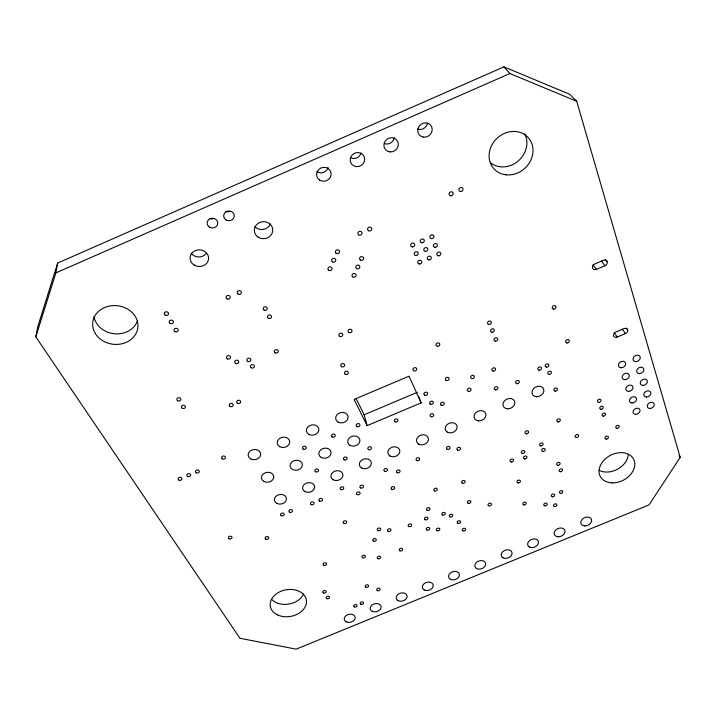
<?xml version="1.0" encoding="UTF-8"?>
<svg xmlns="http://www.w3.org/2000/svg" width="716" height="716" viewBox="0 0 716 716"><rect width="100%" height="100%" fill="white"/><g stroke="black" fill="none" stroke-linecap="round" stroke-linejoin="round"><path stroke-width="1.07" d="M35.8 336.887L55.875 272.903L57.683 263.058L503.921 66.856L569.73 94.288L576.702 101.278L680.2 457.354L649.063 504.887L296.173 649.144L239.941 638.269L35.8 336.887L37.885 326.281L57.683 263.058M55.875 272.903L509.908 73.533L576.702 101.278M607.186 261.752A3.365 2.757 -36.5 0 0 603.32 260.356L594.754 263.998A3.356 2.757 -36 0 0 592.526 267.981A3.356 2.757 -36 0 0 596.41 269.359L604.948 265.734A3.365 2.757 -36.5 0 0 607.186 261.752L605.324 259.335M419.048 397.129L421.115 402.884L367.111 425.626L364.113 414.77L417.321 392.332M627.655 329.879A3.213 2.542 -33.3 0 0 623.976 328.635L615.751 332.09A3.204 2.542 -32.8 0 0 613.585 335.786A3.204 2.542 -32.8 0 0 617.273 337.021L625.471 333.584A3.213 2.542 -33.3 0 0 627.655 329.879L626.41 328.152M503.921 66.856L509.908 73.533M601.234 260.875L604.948 265.734M593.072 264.875L596.41 269.359M622.365 329.235L625.471 333.584M614.221 332.654L617.273 337.021M679.028 455.609L680.2 457.354M367.111 425.626L354.125 399.403L409.051 376.177L421.115 402.884M356.21 398.758L364.113 414.77M303.593 593.967A18.061 13.425 -10 0 1 288.799 604.08A18.061 13.425 -10 0 1 271.606 599.337M137.606 320.437A22.348 19.171 7.1 0 1 114.667 333.781A22.348 19.171 7.1 0 1 94.002 316.606M524.703 133.785A22.796 20.218 -43.4 0 1 518.348 160.894A22.796 20.218 -43.4 0 1 490.908 163.069M628.335 454.4A18.518 13.917 -27.3 0 1 617.577 469.195A18.518 13.917 -27.3 0 1 599.086 470.331M328.071 167.553A7.187 6.838 -19.5 0 1 316.857 171.67M361.007 153.117A7.223 6.847 -29.4 0 1 350.518 157.717M394.283 137.74A7.276 6.847 -37.5 0 1 384.394 143.621M427.515 123.179A7.339 6.82 -43.2 0 1 417.553 129.086M206.324 253.392A9.12 8.252 3.5 0 1 191.056 253.061M270.353 224.01A9.066 8.395 -4.7 0 1 254.914 226.623M230.131 211.336A5.227 4.851 2.3 0 1 225.719 211.354M213.923 218.443A5.236 4.824 4.4 0 1 209.502 218.461M430.683 416.569A1.888 1.539 -20.1 0 0 433.699 415.307A1.888 1.539 -20.1 0 0 431.256 413.839A1.888 1.539 -20.1 0 0 430.683 416.569M368.382 230.659A2.112 1.924 -22.8 0 0 371.738 229.21A2.112 1.924 -22.8 0 0 368.91 227.285A2.112 1.924 -22.8 0 0 368.382 230.659M289.64 512.244A1.835 1.441 -10.1 0 0 292.531 511.036A1.835 1.441 -10.1 0 0 289.98 509.729A1.835 1.441 -10.1 0 0 289.64 512.244M373.43 541.09A1.772 1.351 -14.6 0 0 376.249 539.936A1.772 1.351 -14.6 0 0 373.877 538.701A1.772 1.351 -14.6 0 0 373.43 541.09M326.773 598.63A1.727 1.271 -12 0 0 329.503 597.511A1.727 1.271 -12 0 0 327.14 596.383A1.727 1.271 -12 0 0 326.773 598.63M360.345 260.078A2.085 1.88 -19.9 0 0 363.656 258.655A2.085 1.88 -19.9 0 0 360.846 256.793A2.085 1.88 -19.9 0 0 360.345 260.078M436.957 530.69A1.754 1.334 -17.9 0 0 439.767 529.527A1.754 1.334 -17.9 0 0 437.494 528.292A1.754 1.334 -17.9 0 0 436.957 530.69M277.513 614.892A18.303 13.497 -10.2 0 0 306.394 603.212A18.303 13.497 -10.2 0 0 281.111 591.21A18.303 13.497 -10.2 0 0 277.513 614.892M95.317 333.54A22.715 19.377 6.6 0 0 134.563 335.849A22.715 19.377 6.6 0 0 116.046 305.616A22.715 19.377 6.6 0 0 95.317 333.54M506.105 174.829A23.172 20.469 -42.7 0 0 532.069 144.319A23.172 20.469 -42.7 0 0 494.998 140.417A23.172 20.469 -42.7 0 0 506.105 174.829M611.992 482.87A18.768 13.998 -27.2 0 0 634.278 460.755A18.768 13.998 -27.2 0 0 604.501 459.663A18.768 13.998 -27.2 0 0 611.992 482.87M343.823 523.378A1.799 1.396 -13.1 0 0 346.678 522.188A1.799 1.396 -13.1 0 0 344.235 520.917A1.799 1.396 -13.1 0 0 343.823 523.378M365.804 587.245A1.718 1.28 -13.9 0 0 368.543 586.118A1.718 1.28 -13.9 0 0 366.234 584.981A1.718 1.28 -13.9 0 0 365.804 587.245M182.303 408.281A2.014 1.665 -1.7 0 0 185.417 406.957A2.014 1.665 -1.7 0 0 182.499 405.399A2.014 1.665 -1.7 0 0 182.303 408.281M177.738 400.826A2.023 1.683 -1.2 0 0 180.862 399.492A2.023 1.683 -1.2 0 0 177.935 397.908A2.023 1.683 -1.2 0 0 177.738 400.826M462.849 530.825A1.745 1.325 -19.2 0 0 465.651 529.679A1.745 1.325 -19.2 0 0 463.413 528.444A1.745 1.325 -19.2 0 0 462.849 530.825M426.87 530.001A1.763 1.343 -17.4 0 0 429.69 528.847A1.763 1.343 -17.4 0 0 427.398 527.602A1.763 1.343 -17.4 0 0 426.87 530.001M425.125 519.718A1.772 1.36 -17.5 0 0 427.953 518.545A1.772 1.36 -17.5 0 0 425.644 517.283A1.772 1.36 -17.5 0 0 425.125 519.718M457.757 523.315A1.754 1.334 -19.1 0 0 460.567 522.161A1.754 1.334 -19.1 0 0 458.321 520.917A1.754 1.334 -19.1 0 0 457.757 523.315M545.055 505.836A1.754 1.316 -23.3 0 0 547.078 503.778A1.754 1.316 -23.3 0 0 544.223 503.724A1.754 1.316 -23.3 0 0 545.055 505.836M434.388 490.845A1.799 1.405 -18.5 0 0 437.27 489.655A1.799 1.405 -18.5 0 0 434.934 488.339A1.799 1.405 -18.5 0 0 434.388 490.845M377.35 590.602A1.709 1.262 -14.4 0 0 380.071 589.483A1.709 1.262 -14.4 0 0 377.788 588.355A1.709 1.262 -14.4 0 0 377.35 590.602M377.842 530.628A1.781 1.369 -14.9 0 0 380.67 529.455A1.781 1.369 -14.9 0 0 378.299 528.202A1.781 1.369 -14.9 0 0 377.842 530.628M377.878 558.668A1.745 1.316 -14.7 0 0 380.661 557.522A1.745 1.316 -14.7 0 0 378.325 556.332A1.745 1.316 -14.7 0 0 377.878 558.668M517.077 383.704A1.906 1.539 -26.2 0 0 519.234 381.36A1.906 1.539 -26.2 0 0 516.12 381.207A1.906 1.539 -26.2 0 0 517.077 383.704M427.094 510.231A1.781 1.378 -17.8 0 0 429.949 509.049A1.781 1.378 -17.8 0 0 427.622 507.769A1.781 1.378 -17.8 0 0 427.094 510.231M495.651 389.907A1.897 1.539 -24.8 0 0 497.79 387.562A1.897 1.539 -24.8 0 0 494.667 387.428A1.897 1.539 -24.8 0 0 495.651 389.907M462.241 483.094A1.799 1.405 -20.1 0 0 465.123 481.904A1.799 1.405 -20.1 0 0 462.822 480.579A1.799 1.405 -20.1 0 0 462.241 483.094M493.333 371.112A1.924 1.575 -25.5 0 0 495.49 368.722A1.924 1.575 -25.5 0 0 492.331 368.561A1.924 1.575 -25.5 0 0 493.333 371.112M468.801 391.366A1.906 1.557 -23.2 0 0 470.922 389.012A1.906 1.557 -23.2 0 0 467.763 388.877A1.906 1.557 -23.2 0 0 468.801 391.366M447.035 449.183A1.844 1.468 -20.2 0 0 449.979 447.956A1.844 1.468 -20.2 0 0 447.607 446.551A1.844 1.468 -20.2 0 0 447.035 449.183M408.764 526.484A1.772 1.36 -16.6 0 0 411.593 525.311A1.772 1.36 -16.6 0 0 409.266 524.067A1.772 1.36 -16.6 0 0 408.764 526.484M441.163 405.175A1.897 1.548 -21.1 0 0 444.197 403.913A1.897 1.548 -21.1 0 0 441.754 402.41A1.897 1.548 -21.1 0 0 441.163 405.175M388.144 531.317A1.772 1.36 -15.4 0 0 390.972 530.144A1.772 1.36 -15.4 0 0 388.618 528.9A1.772 1.36 -15.4 0 0 388.144 531.317M397.129 472.658A1.835 1.459 -16.8 0 0 400.047 471.441A1.835 1.459 -16.8 0 0 397.631 470.081A1.835 1.459 -16.8 0 0 397.129 472.658M416.73 460.504A1.844 1.468 -18.1 0 0 419.666 459.278A1.844 1.468 -18.1 0 0 417.258 457.891A1.844 1.468 -18.1 0 0 416.73 460.504M457.542 450.104A1.844 1.459 -20.7 0 0 460.478 448.878A1.844 1.459 -20.7 0 0 458.124 447.482A1.844 1.459 -20.7 0 0 457.542 450.104M472.148 378.603A1.915 1.575 -23.9 0 0 474.287 376.222A1.915 1.575 -23.9 0 0 471.119 376.07A1.915 1.575 -23.9 0 0 472.148 378.603M222.407 458.884A1.933 1.557 -5.5 0 0 225.424 457.614A1.933 1.557 -5.5 0 0 222.667 456.173A1.933 1.557 -5.5 0 0 222.407 458.884M526.403 433.815A1.844 1.45 -24.8 0 0 528.498 431.587A1.844 1.45 -24.8 0 0 525.499 431.48A1.844 1.45 -24.8 0 0 526.403 433.815M558.113 421.93A1.853 1.45 -26.6 0 0 560.243 419.683A1.853 1.45 -26.6 0 0 557.254 419.567A1.853 1.45 -26.6 0 0 558.113 421.93M511.367 461.999A1.817 1.405 -23.1 0 0 513.426 459.824A1.817 1.405 -23.1 0 0 510.445 459.735A1.817 1.405 -23.1 0 0 511.367 461.999M606.228 439.114A1.826 1.387 -27.9 0 0 608.358 436.93A1.826 1.387 -27.9 0 0 605.459 436.823A1.826 1.387 -27.9 0 0 606.228 439.114M603.328 416.121A1.853 1.423 -28.7 0 0 605.494 413.884A1.853 1.423 -28.7 0 0 602.55 413.767A1.853 1.423 -28.7 0 0 603.328 416.121M449.872 516.845A1.772 1.351 -18.8 0 0 452.7 515.681A1.772 1.351 -18.8 0 0 450.436 514.419A1.772 1.351 -18.8 0 0 449.872 516.845M488.563 505.756A1.772 1.351 -20.9 0 0 491.391 504.583A1.772 1.351 -20.9 0 0 489.171 503.312A1.772 1.351 -20.9 0 0 488.563 505.756M468.004 503.214A1.781 1.36 -20 0 0 470.851 502.041A1.781 1.36 -20 0 0 468.595 500.752A1.781 1.36 -20 0 0 468.004 503.214M340.843 489.529A1.835 1.459 -13.2 0 0 343.761 488.321A1.835 1.459 -13.2 0 0 341.264 486.978A1.835 1.459 -13.2 0 0 340.843 489.529M357.212 494.568A1.826 1.441 -14.1 0 0 360.121 493.36A1.826 1.441 -14.1 0 0 357.651 492.035A1.826 1.441 -14.1 0 0 357.212 494.568M345.246 374.244A1.96 1.665 -14.8 0 0 348.361 372.929A1.96 1.665 -14.8 0 0 345.694 371.335A1.96 1.665 -14.8 0 0 345.246 374.244M524.828 458.956A1.817 1.405 -23.8 0 0 526.895 456.781A1.817 1.405 -23.8 0 0 523.933 456.692A1.817 1.405 -23.8 0 0 524.828 458.956M522.653 453.488A1.817 1.414 -23.9 0 0 524.721 451.304A1.817 1.414 -23.9 0 0 521.749 451.205A1.817 1.414 -23.9 0 0 522.653 453.488M543.032 451.411A1.817 1.405 -24.9 0 0 545.118 449.227A1.817 1.405 -24.9 0 0 542.164 449.129A1.817 1.405 -24.9 0 0 543.032 451.411M540.92 445.907A1.826 1.414 -25 0 0 543.005 443.705A1.826 1.414 -25 0 0 540.043 443.607A1.826 1.414 -25 0 0 540.92 445.907M601.046 409.284A1.862 1.441 -28.9 0 0 603.221 407.028A1.862 1.441 -28.9 0 0 600.259 406.912A1.862 1.441 -28.9 0 0 601.046 409.284M598.746 402.383A1.871 1.45 -29.1 0 0 600.921 400.119A1.871 1.45 -29.1 0 0 597.95 399.984A1.871 1.45 -29.1 0 0 598.746 402.383M560.717 493.44A1.763 1.325 -24.3 0 0 562.758 491.355A1.763 1.325 -24.3 0 0 559.903 491.283A1.763 1.325 -24.3 0 0 560.717 493.44M552.546 496.797A1.763 1.325 -23.9 0 0 554.578 494.72A1.763 1.325 -23.9 0 0 551.723 494.658A1.763 1.325 -23.9 0 0 552.546 496.797M360.837 604.241A1.709 1.253 -13.5 0 0 363.54 603.14A1.709 1.253 -13.5 0 0 361.249 602.031A1.709 1.253 -13.5 0 0 360.837 604.241M354.313 606.917A1.709 1.253 -13.2 0 0 357.015 605.808A1.709 1.253 -13.2 0 0 354.715 604.707A1.709 1.253 -13.2 0 0 354.313 606.917M442.488 514.992A1.772 1.36 -18.5 0 0 445.325 513.828A1.772 1.36 -18.5 0 0 443.034 512.558A1.772 1.36 -18.5 0 0 442.488 514.992M518.303 482.96A1.79 1.369 -22.8 0 0 520.335 480.839A1.79 1.369 -22.8 0 0 517.408 480.758A1.79 1.369 -22.8 0 0 518.303 482.96M557.997 465.31A1.799 1.378 -25.1 0 0 560.064 463.163A1.799 1.378 -25.1 0 0 557.155 463.073A1.799 1.378 -25.1 0 0 557.997 465.31M560.413 471.719A1.79 1.36 -25 0 0 562.481 469.589A1.79 1.36 -25 0 0 559.581 469.508A1.79 1.36 -25 0 0 560.413 471.719M323.426 592.973A1.736 1.289 -11.8 0 0 326.174 591.846A1.736 1.289 -11.8 0 0 323.802 590.709A1.736 1.289 -11.8 0 0 323.426 592.973M319.587 501.057A1.835 1.441 -11.8 0 0 322.486 499.849A1.835 1.441 -11.8 0 0 319.971 498.524A1.835 1.441 -11.8 0 0 319.587 501.057M311.192 504.565A1.835 1.441 -11.3 0 0 314.091 503.357A1.835 1.441 -11.3 0 0 311.567 502.032A1.835 1.441 -11.3 0 0 311.192 504.565M281.272 515.735A1.835 1.432 -9.6 0 0 284.163 514.535A1.835 1.432 -9.6 0 0 281.603 513.229A1.835 1.432 -9.6 0 0 281.272 515.735M360.56 487.918A1.835 1.45 -14.4 0 0 363.468 486.701A1.835 1.45 -14.4 0 0 361.007 485.358A1.835 1.45 -14.4 0 0 360.56 487.918M341.523 366.69A1.969 1.683 -14.6 0 0 344.656 365.366A1.969 1.683 -14.6 0 0 341.971 363.755A1.969 1.683 -14.6 0 0 341.523 366.69M348.799 332.448A2.005 1.745 -15.9 0 0 351.995 331.087A2.005 1.745 -15.9 0 0 349.274 329.396A2.005 1.745 -15.9 0 0 348.799 332.448M339.59 336.386A2.005 1.736 -14.9 0 0 342.776 335.025A2.005 1.736 -14.9 0 0 340.046 333.343A2.005 1.736 -14.9 0 0 339.59 336.386M174.91 331.633A2.103 1.817 1.5 0 0 178.168 330.228A2.103 1.817 1.5 0 0 175.116 328.492A2.103 1.817 1.5 0 0 174.91 331.633M170.113 323.444A2.121 1.835 2.3 0 0 173.379 322.039A2.121 1.835 2.3 0 0 170.301 320.276A2.121 1.835 2.3 0 0 170.113 323.444M165.253 315.174A2.13 1.853 3.1 0 0 168.537 313.76A2.13 1.853 3.1 0 0 165.441 311.979A2.13 1.853 3.1 0 0 165.253 315.174M235.564 363.352A2.032 1.736 -4.9 0 0 238.741 362.001A2.032 1.736 -4.9 0 0 235.859 360.345A2.032 1.736 -4.9 0 0 235.564 363.352M227.321 358.832A2.041 1.745 -4.1 0 0 230.507 357.472A2.041 1.745 -4.1 0 0 227.599 355.807A2.041 1.745 -4.1 0 0 227.321 358.832M230.06 406.473A1.987 1.656 -5.2 0 0 233.156 405.158A1.987 1.656 -5.2 0 0 230.328 403.6A1.987 1.656 -5.2 0 0 230.06 406.473M237.533 403.287A1.987 1.656 -5.8 0 0 240.639 401.971A1.987 1.656 -5.8 0 0 237.819 400.414A1.987 1.656 -5.8 0 0 237.533 403.287M196.309 472.802A1.933 1.548 -4.1 0 0 199.308 471.54A1.933 1.548 -4.1 0 0 196.524 470.126A1.933 1.548 -4.1 0 0 196.309 472.802M178.991 480.123A1.933 1.539 -3.2 0 0 181.98 478.861A1.933 1.539 -3.2 0 0 179.179 477.456A1.933 1.539 -3.2 0 0 178.991 480.123M187.646 476.462A1.933 1.539 -3.6 0 0 190.644 475.2A1.933 1.539 -3.6 0 0 187.852 473.795A1.933 1.539 -3.6 0 0 187.646 476.462M238.079 294.034A2.103 1.871 -3.6 0 0 241.373 292.611A2.103 1.871 -3.6 0 0 238.383 290.803A2.103 1.871 -3.6 0 0 238.079 294.034M226.972 298.84A2.103 1.862 -2.4 0 0 230.266 297.417A2.103 1.862 -2.4 0 0 227.258 295.619A2.103 1.862 -2.4 0 0 226.972 298.84M275.141 352.809A2.014 1.736 -8.5 0 0 278.318 351.458A2.014 1.736 -8.5 0 0 275.49 349.793A2.014 1.736 -8.5 0 0 275.141 352.809M424.561 395.16A1.915 1.575 -20.3 0 0 427.613 393.881A1.915 1.575 -20.3 0 0 425.125 392.35A1.915 1.575 -20.3 0 0 424.561 395.16M413.615 370.691A1.942 1.629 -20.3 0 0 416.721 369.384A1.942 1.629 -20.3 0 0 414.17 367.809A1.942 1.629 -20.3 0 0 413.615 370.691M356.917 426.503A1.897 1.557 -14.9 0 0 359.942 425.241A1.897 1.557 -14.9 0 0 357.374 423.765A1.897 1.557 -14.9 0 0 356.917 426.503M368.507 449.585A1.871 1.513 -15.3 0 0 371.479 448.341A1.871 1.513 -15.3 0 0 368.973 446.918A1.871 1.513 -15.3 0 0 368.507 449.585M332.206 436.912A1.897 1.557 -13 0 0 335.222 435.65A1.897 1.557 -13 0 0 332.627 434.191A1.897 1.557 -13 0 0 332.206 436.912M303.235 449.12A1.897 1.548 -10.9 0 0 306.233 447.858A1.897 1.548 -10.9 0 0 303.611 446.417A1.897 1.548 -10.9 0 0 303.235 449.12M315.613 471.772A1.871 1.495 -11.7 0 0 318.566 470.528A1.871 1.495 -11.7 0 0 315.998 469.141A1.871 1.495 -11.7 0 0 315.613 471.772M344.163 459.797A1.871 1.504 -13.6 0 0 347.126 458.553A1.871 1.504 -13.6 0 0 344.593 457.148A1.871 1.504 -13.6 0 0 344.163 459.797M489.064 324.455A1.978 1.665 -27.5 0 0 491.274 321.949A1.978 1.665 -27.5 0 0 488.026 321.761A1.978 1.665 -27.5 0 0 489.064 324.455M492.053 332.197A1.969 1.647 -27.3 0 0 494.255 329.718A1.969 1.647 -27.3 0 0 491.024 329.53A1.969 1.647 -27.3 0 0 492.053 332.197M495.508 341.138A1.96 1.629 -27 0 0 497.71 338.677A1.96 1.629 -27 0 0 494.496 338.498A1.96 1.629 -27 0 0 495.508 341.138M539.202 370.226A1.915 1.548 -27.9 0 0 541.394 367.854A1.915 1.548 -27.9 0 0 538.289 367.693A1.915 1.548 -27.9 0 0 539.202 370.226M546.568 367.129A1.915 1.548 -28.4 0 0 548.76 364.757A1.915 1.548 -28.4 0 0 545.664 364.596A1.915 1.548 -28.4 0 0 546.568 367.129M555.213 391.133A1.888 1.504 -27.8 0 0 557.379 388.815A1.888 1.504 -27.8 0 0 554.327 388.672A1.888 1.504 -27.8 0 0 555.213 391.133M549.19 374.405A1.906 1.53 -28.2 0 0 551.374 372.051A1.906 1.53 -28.2 0 0 548.286 371.899A1.906 1.53 -28.2 0 0 549.19 374.405M437.557 346.293A1.969 1.665 -23 0 0 439.714 343.823A1.969 1.665 -23 0 0 436.438 343.644A1.969 1.665 -23 0 0 437.557 346.293M428.92 259.899A2.067 1.826 -27.2 0 0 431.166 257.205A2.067 1.826 -27.2 0 0 427.721 256.963A2.067 1.826 -27.2 0 0 428.92 259.899M438.434 255.809A2.067 1.826 -28.3 0 0 440.698 253.115A2.067 1.826 -28.3 0 0 437.252 252.864A2.067 1.826 -28.3 0 0 438.434 255.809M425.438 251.379A2.076 1.844 -27.5 0 0 427.703 248.667A2.076 1.844 -27.5 0 0 424.239 248.416A2.076 1.844 -27.5 0 0 425.438 251.379M435.006 247.262A2.085 1.844 -28.7 0 0 437.27 244.55A2.085 1.844 -28.7 0 0 433.815 244.29A2.085 1.844 -28.7 0 0 435.006 247.262M415.889 255.487A2.076 1.844 -26.3 0 0 418.135 252.784A2.076 1.844 -26.3 0 0 414.671 252.533A2.076 1.844 -26.3 0 0 415.889 255.487M419.415 263.98A2.067 1.826 -26 0 0 421.652 261.295A2.067 1.826 -26 0 0 418.207 261.054A2.067 1.826 -26 0 0 419.415 263.98M412.327 246.904A2.085 1.862 -26.6 0 0 414.591 244.183A2.085 1.862 -26.6 0 0 411.1 243.923A2.085 1.862 -26.6 0 0 412.327 246.904M421.93 242.769A2.085 1.862 -27.9 0 0 424.194 240.039A2.085 1.862 -27.9 0 0 420.713 239.77A2.085 1.862 -27.9 0 0 421.93 242.769M431.533 238.634A2.094 1.862 -29.1 0 0 433.815 235.886A2.094 1.862 -29.1 0 0 430.334 235.627A2.094 1.862 -29.1 0 0 431.533 238.634M352.773 276.886A2.067 1.844 -18.2 0 0 356.058 275.481A2.067 1.844 -18.2 0 0 353.265 273.655A2.067 1.844 -18.2 0 0 352.773 276.886M356.541 268.518A2.076 1.862 -19 0 0 359.844 267.095A2.076 1.862 -19 0 0 357.042 265.26A2.076 1.862 -19 0 0 356.541 268.518M328.742 270.308A2.085 1.88 -15.3 0 0 332.045 268.885A2.085 1.88 -15.3 0 0 329.19 267.041A2.085 1.88 -15.3 0 0 328.742 270.308M332.448 261.85A2.094 1.888 -16.1 0 0 335.768 260.418A2.094 1.888 -16.1 0 0 332.913 258.557A2.094 1.888 -16.1 0 0 332.448 261.85M336.18 253.321A2.094 1.906 -17 0 0 339.518 251.88A2.094 1.906 -17 0 0 336.654 250A2.094 1.906 -17 0 0 336.18 253.321M391.813 489.279A1.817 1.432 -16.2 0 0 394.713 488.079A1.817 1.432 -16.2 0 0 392.305 486.746A1.817 1.432 -16.2 0 0 391.813 489.279M394.946 421.805A1.888 1.548 -17.6 0 0 397.962 420.534A1.888 1.548 -17.6 0 0 395.465 419.066A1.888 1.548 -17.6 0 0 394.946 421.805M430.298 404.119A1.897 1.557 -20.4 0 0 433.332 402.84A1.897 1.557 -20.4 0 0 430.871 401.336A1.897 1.557 -20.4 0 0 430.298 404.119M384.528 471.289A1.844 1.468 -16 0 0 387.463 470.063A1.844 1.468 -16 0 0 385.011 468.694A1.844 1.468 -16 0 0 384.528 471.289M323.784 565.291A1.763 1.334 -11.9 0 0 326.577 564.136A1.763 1.334 -11.9 0 0 324.16 562.946A1.763 1.334 -11.9 0 0 323.784 565.291M399.859 550.801A1.745 1.325 -15.8 0 0 402.643 549.655A1.745 1.325 -15.8 0 0 400.342 548.456A1.745 1.325 -15.8 0 0 399.859 550.801M446.032 380.357A1.924 1.593 -22.2 0 0 449.102 379.068A1.924 1.593 -22.2 0 0 446.632 377.52A1.924 1.593 -22.2 0 0 446.032 380.357M566.991 342.964A1.942 1.575 -30.6 0 0 569.229 340.539A1.942 1.575 -30.6 0 0 566.105 340.36A1.942 1.575 -30.6 0 0 566.991 342.964M553.674 309.097A1.987 1.638 -31.8 0 0 555.947 306.582A1.987 1.638 -31.8 0 0 552.752 306.376A1.987 1.638 -31.8 0 0 553.674 309.097M247.709 361.356A2.023 1.736 -6 0 0 250.886 359.996A2.023 1.736 -6 0 0 248.022 358.349A2.023 1.736 -6 0 0 247.709 361.356M251.262 367.8A2.014 1.718 -6.4 0 0 254.431 366.449A2.014 1.718 -6.4 0 0 251.576 364.82A2.014 1.718 -6.4 0 0 251.262 367.8M576.461 437.539A1.826 1.405 -26.8 0 0 578.582 435.346A1.826 1.405 -26.8 0 0 575.637 435.239A1.826 1.405 -26.8 0 0 576.461 437.539M524.112 504.914A1.763 1.334 -22.5 0 0 526.117 502.847A1.763 1.334 -22.5 0 0 523.244 502.784A1.763 1.334 -22.5 0 0 524.112 504.914M554.784 506.579A1.754 1.307 -23.7 0 0 556.797 504.52A1.754 1.307 -23.7 0 0 553.96 504.467A1.754 1.307 -23.7 0 0 554.784 506.579M617.022 428.338A1.835 1.396 -28.7 0 0 619.179 426.136A1.835 1.396 -28.7 0 0 616.27 426.029A1.835 1.396 -28.7 0 0 617.022 428.338M265.86 539.139A1.817 1.405 -8.8 0 0 268.715 537.958A1.817 1.405 -8.8 0 0 266.164 536.696A1.817 1.405 -8.8 0 0 265.86 539.139M229.147 538.817A1.844 1.414 -6.8 0 0 232.02 537.618A1.844 1.414 -6.8 0 0 229.397 536.356A1.844 1.414 -6.8 0 0 229.147 538.817M264.025 310.082A2.067 1.826 -7 0 0 267.283 308.685A2.067 1.826 -7 0 0 264.365 306.913A2.067 1.826 -7 0 0 264.025 310.082M268.312 318.271A2.058 1.808 -7.5 0 0 271.552 316.875A2.058 1.808 -7.5 0 0 268.661 315.13A2.058 1.808 -7.5 0 0 268.312 318.271M358.671 234.866A2.112 1.924 -21.2 0 0 362.028 233.416A2.112 1.924 -21.2 0 0 359.181 231.501A2.112 1.924 -21.2 0 0 358.671 234.866M460.567 191.503A2.148 1.924 -36.2 0 0 462.921 188.657A2.148 1.924 -36.2 0 0 459.395 188.353A2.148 1.924 -36.2 0 0 460.567 191.503M450.749 195.754A2.148 1.933 -35 0 0 453.094 192.917A2.148 1.933 -35 0 0 449.559 192.613A2.148 1.933 -35 0 0 450.749 195.754M362.609 557.746A1.754 1.325 -13.9 0 0 365.393 556.601A1.754 1.325 -13.9 0 0 363.039 555.401A1.754 1.325 -13.9 0 0 362.609 557.746M361.589 467.951A6.104 4.896 -14.9 0 0 371.309 463.905A6.104 4.896 -14.9 0 0 363.119 459.332A6.104 4.896 -14.9 0 0 361.589 467.951M350.008 445.379A6.202 5.048 -14.4 0 0 359.871 441.262A6.202 5.048 -14.4 0 0 351.502 436.518A6.202 5.048 -14.4 0 0 350.008 445.379M338.059 422.1A6.301 5.209 -13.8 0 0 348.065 417.902A6.301 5.209 -13.8 0 0 339.509 412.971A6.301 5.209 -13.8 0 0 338.059 422.1M304.998 491.632A6.104 4.842 -11.1 0 0 314.646 487.623A6.104 4.842 -11.1 0 0 306.242 483.157A6.104 4.842 -11.1 0 0 304.998 491.632M292.575 469.517A6.202 4.994 -10.4 0 0 302.358 465.427A6.202 4.994 -10.4 0 0 293.775 460.8A6.202 4.994 -10.4 0 0 292.575 469.517M279.759 446.703A6.301 5.146 -9.5 0 0 289.694 442.533A6.301 5.146 -9.5 0 0 280.914 437.727A6.301 5.146 -9.5 0 0 279.759 446.703M346.32 621.891A5.576 4.054 -12.9 0 0 355.163 618.293A5.576 4.054 -12.9 0 0 347.636 614.722A5.576 4.054 -12.9 0 0 346.32 621.891M372.213 611.303A5.576 4.072 -14.1 0 0 381.082 607.687A5.576 4.072 -14.1 0 0 373.645 604.071A5.576 4.072 -14.1 0 0 372.213 611.303M398.185 600.67A5.576 4.09 -15.4 0 0 407.082 597.046A5.576 4.09 -15.4 0 0 399.734 593.385A5.576 4.09 -15.4 0 0 398.185 600.67M424.248 590.002A5.585 4.099 -16.6 0 0 433.171 586.368A5.585 4.099 -16.6 0 0 425.913 582.654A5.585 4.099 -16.6 0 0 424.248 590.002M450.391 579.307A5.594 4.117 -17.9 0 0 459.341 575.664A5.594 4.117 -17.9 0 0 452.181 571.896A5.594 4.117 -17.9 0 0 450.391 579.307M476.623 568.576A5.603 4.126 -19.2 0 0 485.6 564.915A5.603 4.126 -19.2 0 0 478.53 561.102A5.603 4.126 -19.2 0 0 476.623 568.576M502.936 557.809A5.621 4.135 -20.5 0 0 511.949 554.139A5.621 4.135 -20.5 0 0 504.959 550.273A5.621 4.135 -20.5 0 0 502.936 557.809M529.339 546.997A5.638 4.144 -21.9 0 0 538.378 543.319A5.638 4.144 -21.9 0 0 531.487 539.408A5.638 4.144 -21.9 0 0 529.339 546.997M558.292 536.794A5.656 4.153 -23.2 0 0 564.843 530.252A5.656 4.153 -23.2 0 0 555.679 530.091A5.656 4.153 -23.2 0 0 558.292 536.794M584.847 525.929A5.674 4.153 -24.4 0 0 591.488 519.342A5.674 4.153 -24.4 0 0 582.359 519.163A5.674 4.153 -24.4 0 0 584.847 525.929M390.041 456.047A6.113 4.914 -16.8 0 0 399.788 451.993A6.113 4.914 -16.8 0 0 391.706 447.348A6.113 4.914 -16.8 0 0 390.041 456.047M418.591 444.099A6.122 4.931 -18.8 0 0 428.374 440.027A6.122 4.931 -18.8 0 0 420.399 435.328A6.122 4.931 -18.8 0 0 418.591 444.099M447.24 432.106A6.14 4.94 -20.9 0 0 457.059 428.025A6.14 4.94 -20.9 0 0 449.192 423.263A6.14 4.94 -20.9 0 0 447.24 432.106M478.771 420.883A6.158 4.949 -22.9 0 0 485.672 413.374A6.158 4.949 -22.9 0 0 475.505 412.953A6.158 4.949 -22.9 0 0 478.771 420.883M507.608 408.818A6.184 4.958 -24.9 0 0 514.607 401.255A6.184 4.958 -24.9 0 0 504.485 400.808A6.184 4.958 -24.9 0 0 507.608 408.818M536.544 396.718A6.211 4.967 -26.9 0 0 543.65 389.092A6.211 4.967 -26.9 0 0 533.572 388.627A6.211 4.967 -26.9 0 0 536.544 396.718M635.575 414.349A3.714 2.819 -30 0 0 639.961 409.874A3.714 2.819 -30 0 0 634.116 409.633A3.714 2.819 -30 0 0 635.575 414.349M649.752 408.469A3.723 2.819 -30.7 0 0 654.164 403.985A3.723 2.819 -30.7 0 0 648.338 403.726A3.723 2.819 -30.7 0 0 649.752 408.469M632.022 402.965A3.741 2.864 -30.3 0 0 636.435 398.436A3.741 2.864 -30.3 0 0 630.536 398.168A3.741 2.864 -30.3 0 0 632.022 402.965M646.297 397.031A3.75 2.864 -31 0 0 650.746 392.484A3.75 2.864 -31 0 0 644.865 392.216A3.75 2.864 -31 0 0 646.297 397.031M628.406 391.401A3.768 2.909 -30.7 0 0 632.846 386.819A3.768 2.909 -30.7 0 0 626.912 386.533A3.768 2.909 -30.7 0 0 628.406 391.401M642.798 385.414A3.786 2.909 -31.4 0 0 647.273 380.814A3.786 2.909 -31.4 0 0 641.339 380.527A3.786 2.909 -31.4 0 0 642.798 385.414M624.746 379.668A3.804 2.954 -31.1 0 0 629.212 375.023A3.804 2.954 -31.1 0 0 623.224 374.719A3.804 2.954 -31.1 0 0 624.746 379.668M639.245 373.618A3.813 2.954 -31.8 0 0 643.738 368.955A3.813 2.954 -31.8 0 0 637.759 368.65A3.813 2.954 -31.8 0 0 639.245 373.618M621.023 367.747A3.831 2.998 -31.5 0 0 625.515 363.039A3.831 2.998 -31.5 0 0 619.474 362.726A3.831 2.998 -31.5 0 0 621.023 367.747M635.629 361.643A3.849 2.998 -32.3 0 0 640.158 356.917A3.849 2.998 -32.3 0 0 634.125 356.595A3.849 2.998 -32.3 0 0 635.629 361.643M319.452 179.967A7.312 6.927 -19.3 0 0 331.078 174.928A7.312 6.927 -19.3 0 0 321.045 167.956A7.312 6.927 -19.3 0 0 319.452 179.967M356.389 166.586A7.348 6.936 -28.7 0 0 364.158 156.661A7.348 6.936 -28.7 0 0 351.717 155.506A7.348 6.936 -28.7 0 0 356.389 166.586M389.969 151.89A7.402 6.936 -36.4 0 0 397.89 141.893A7.402 6.936 -36.4 0 0 385.512 140.694A7.402 6.936 -36.4 0 0 389.969 151.89M423.702 137.141A7.464 6.909 -42.1 0 0 431.766 127.063A7.464 6.909 -42.1 0 0 419.451 125.819A7.464 6.909 -42.1 0 0 423.702 137.141M194.17 265.045A9.272 8.35 2.8 0 0 208.589 258.825A9.272 8.35 2.8 0 0 195.271 250.627A9.272 8.35 2.8 0 0 194.17 265.045M258.163 237.166A9.219 8.502 -5.3 0 0 272.707 230.892A9.219 8.502 -5.3 0 0 259.738 222.479A9.219 8.502 -5.3 0 0 258.163 237.166M225.961 219.875A5.316 4.914 1.4 0 0 234.275 216.259A5.316 4.914 1.4 0 0 226.704 211.399A5.316 4.914 1.4 0 0 225.961 219.875M209.466 227.097A5.325 4.887 3.5 0 0 217.762 223.49A5.325 4.887 3.5 0 0 210.137 218.657A5.325 4.887 3.5 0 0 209.466 227.097M276.85 503.411A6.104 4.815 -9.4 0 0 286.463 499.41A6.104 4.815 -9.4 0 0 277.951 495.007A6.104 4.815 -9.4 0 0 276.85 503.411M264.007 481.519A6.202 4.958 -8.5 0 0 273.763 477.447A6.202 4.958 -8.5 0 0 265.072 472.873A6.202 4.958 -8.5 0 0 264.007 481.519M250.77 458.929A6.31 5.119 -7.5 0 0 260.669 454.785A6.31 5.119 -7.5 0 0 251.781 450.042A6.31 5.119 -7.5 0 0 250.77 458.929M333.244 479.81A6.104 4.869 -13 0 0 342.919 475.782A6.104 4.869 -13 0 0 334.623 471.262A6.104 4.869 -13 0 0 333.244 479.81M321.242 457.47A6.202 5.021 -12.3 0 0 331.06 453.371A6.202 5.021 -12.3 0 0 322.585 448.681A6.202 5.021 -12.3 0 0 321.242 457.47M308.856 434.424A6.301 5.182 -11.5 0 0 318.826 430.244A6.301 5.182 -11.5 0 0 310.162 425.376A6.301 5.182 -11.5 0 0 308.856 434.424"/></g></svg>
